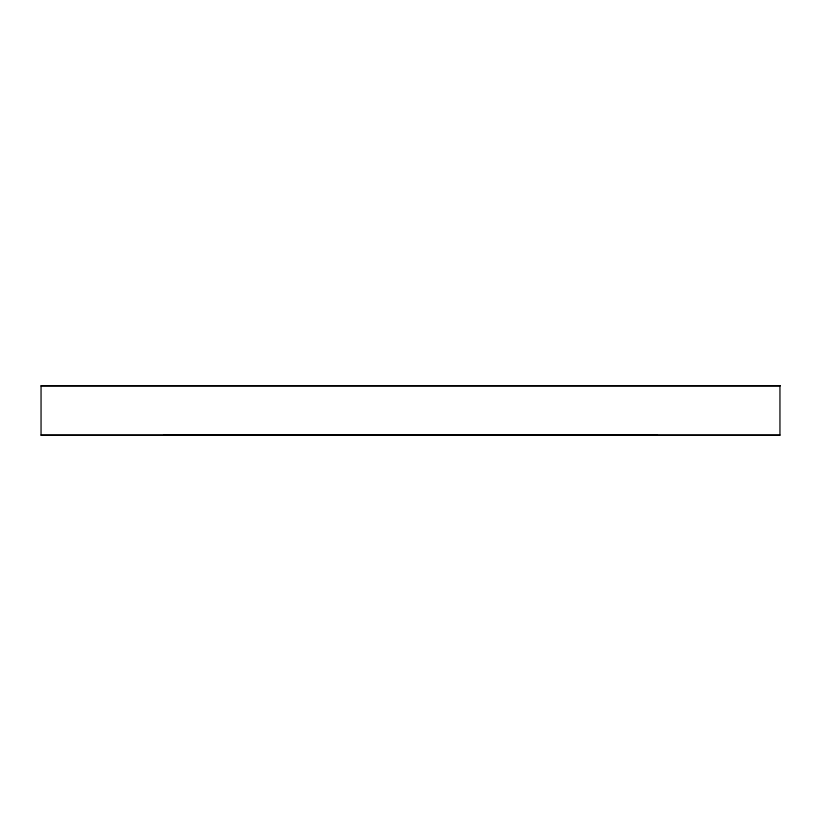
<?xml version="1.0" encoding="UTF-8"?>
<svg xmlns="http://www.w3.org/2000/svg" width="821" height="821" viewBox="0 0 821 821"><rect width="100%" height="100%" fill="white"/><g stroke="black" fill="none" stroke-linecap="round" stroke-linejoin="round"><path stroke-width="1.23" d="M41.05 385.952L779.95 385.952M164.2 435.007L656.8 435.007M41.05 435.048L779.95 435.048M779.95 385.685L41.05 385.685L41.05 435.315L779.95 435.315L779.95 385.685"/></g></svg>
